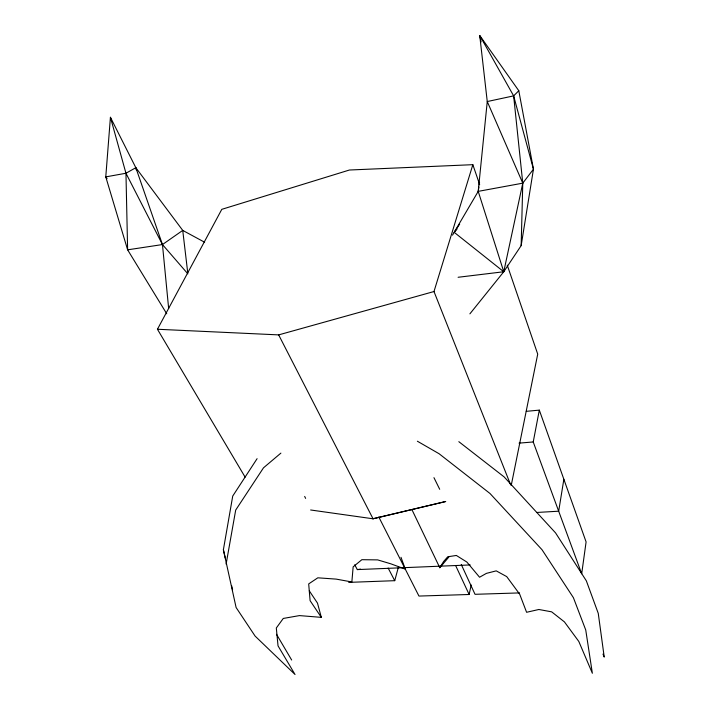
<?xml version="1.0" encoding="UTF-8"?>
<svg xmlns="http://www.w3.org/2000/svg" width="710" height="710" viewBox="0 0 710 710"><rect width="100%" height="100%" fill="white"/><g stroke="black" fill="none" stroke-linecap="round" stroke-linejoin="round"><path stroke-width="1.06" d="M458.101 277.273L503.763 271.752L521.158 245.642L522.773 183.162L513.641 95.877L479.738 35.5L487.255 101.548L478.221 191.363L503.763 271.752L469.887 313.855M168.66 308.557L162.457 244.559L135.832 167.702L110.423 117.283L105.772 176.888L127.623 249.831L166.743 313.784M452.51 235.143L478.221 191.363L478.895 186.996M479.223 184.813L479.561 182.63M521.158 245.642L533.45 169.193L518.797 90.738L479.738 35.5L481.105 41.908M563.864 479.277L558.681 511.2L536.929 512.46M309.294 590.835L317.494 603.127L321.319 617.354L299.451 615.597L283.272 618.446L276.314 627.995L278.036 645.869L295.032 674.5L255.094 636.071L236.102 607.503L223.384 549.744L232.729 496.059L257.091 458.678M226.117 564.059L235.693 510.082L263.49 467.828L280.894 453.113M539.316 410.131L586.096 541.925L581.685 573.786L533.228 441.966L539.316 410.131L526.27 411.33M511.324 484.93L537.718 354.121L507.251 265.158M378.803 517.004L418.953 596.063L469.132 594.492L471.183 584.978M348.708 582.378L394.733 580.682L398.39 567.192M510.694 484.992L433.987 291.535L472.842 164.676L349.427 170.018L221.795 209.335L157.442 329.254L245.136 477.138M412.048 509.886L439.801 567.734L443.572 561.557L447.753 556.773L456.344 555.46L466.852 562.036L479.57 577.239L486.412 573.369L496.228 570.867L506.709 576.6L519.693 594.199L526.598 612.286L538.854 609.491L551.652 611.842L564.423 621.889L578.81 641.458L592.362 673.266L585.741 629.992L573.405 597.678L542.014 549.717L489.98 493.477L439.117 453.752L417.382 441.221M518.797 90.738L513.641 95.877L533.45 169.193L522.773 183.162L503.763 271.752L454.258 232.365L459.654 224.112M454.258 232.365L457.018 229.046M439.801 567.734L448.835 557.057M107.077 178.663L105.772 176.888L125.954 173.249L135.832 167.702L182.736 230.404L204.622 242.234M157.442 329.254L278.666 334.889L433.987 291.535M310.634 509.984L373.043 518.788L445.312 501.633M372.865 518.77L445.738 501.5M513.641 95.877L487.255 101.548L522.773 183.162L478.221 191.363M354.707 564.796L357.334 569.597L360.52 569.118M519.045 443.129L533.228 441.966M357.334 569.597L470.197 564.938M519.587 592.912L475.025 594.305L461.252 564.468M458.82 441.673L504.118 476.898L555.548 532.873L586.353 580.851L598.255 613.36L604.228 657.087L602.994 654.087M187.875 273.856L162.457 244.559L125.954 173.249L110.423 117.283M321.319 617.354L310.101 600.66L308.69 583.904L317.814 577.816L336.176 579.111L351.858 581.969L353.154 566.846L361.851 559.693L377.649 559.888L390.82 563.82L405.286 569.136L400.999 557.306M276.492 634.278L291.668 660.034M388.157 568.071L394.733 580.682M278.666 334.889L373.043 518.788M433.952 477.661L439.703 489.297M304.67 496.423L305.62 498.393M455.714 565.71L469.132 594.492M472.842 164.676L479.658 184.565M223.384 549.744L225.318 558.193M231.62 585.652L232.587 589.877M135.832 167.702L136.24 169.859M187.742 272.773L182.736 230.404L162.457 244.559L127.623 249.831L125.954 173.249"/></g></svg>
